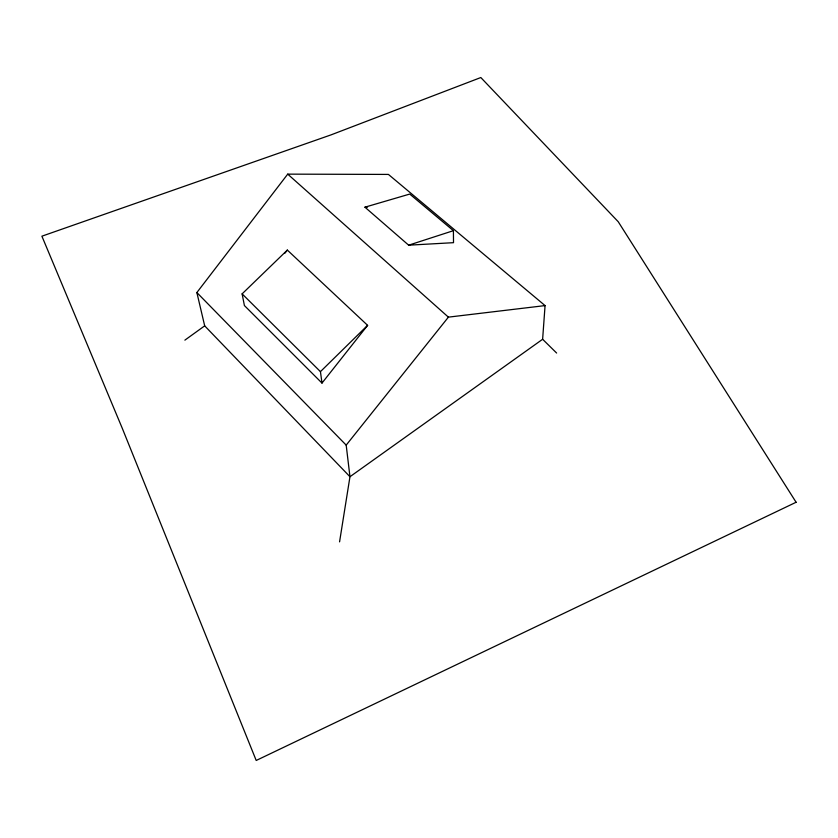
<?xml version="1.0" encoding="UTF-8"?>
<svg xmlns="http://www.w3.org/2000/svg" width="838" height="838" viewBox="0 0 838 838"><rect width="100%" height="100%" fill="white"/><g stroke="black" fill="none" stroke-linecap="round" stroke-linejoin="round"><path stroke-width="1.26" d="M556.621 353.039L542.626 339.264L545.067 305.598L388.423 174.419L287.717 174.136L196.867 292.546L204.692 325.856L349.959 476.728L339.568 541.861M284.951 253.16L287.34 250.08L367.61 325.343L321.991 383.081L244.403 305.556L242.119 293.866L287.34 250.08M542.626 339.264L349.959 476.728L346.188 445.125L448.403 317.141L545.067 305.598M321.991 383.081L320.441 371.643L367.61 325.343M184.873 340.144L204.692 325.856M408.661 245.178L453.41 230.68L453.515 242.674L408.661 245.178L364.928 207.185L409.74 194.07L453.41 230.68M364.928 207.185L367.515 207.122M287.717 174.136L448.403 317.141M242.119 293.866L320.441 371.643M196.867 292.546L346.188 445.125M796.1 502.255L256.208 760.464L122.243 428.208L41.9 236.19L331.073 134.866L480.823 77.536L618.235 221.735L796.1 502.255"/></g></svg>
